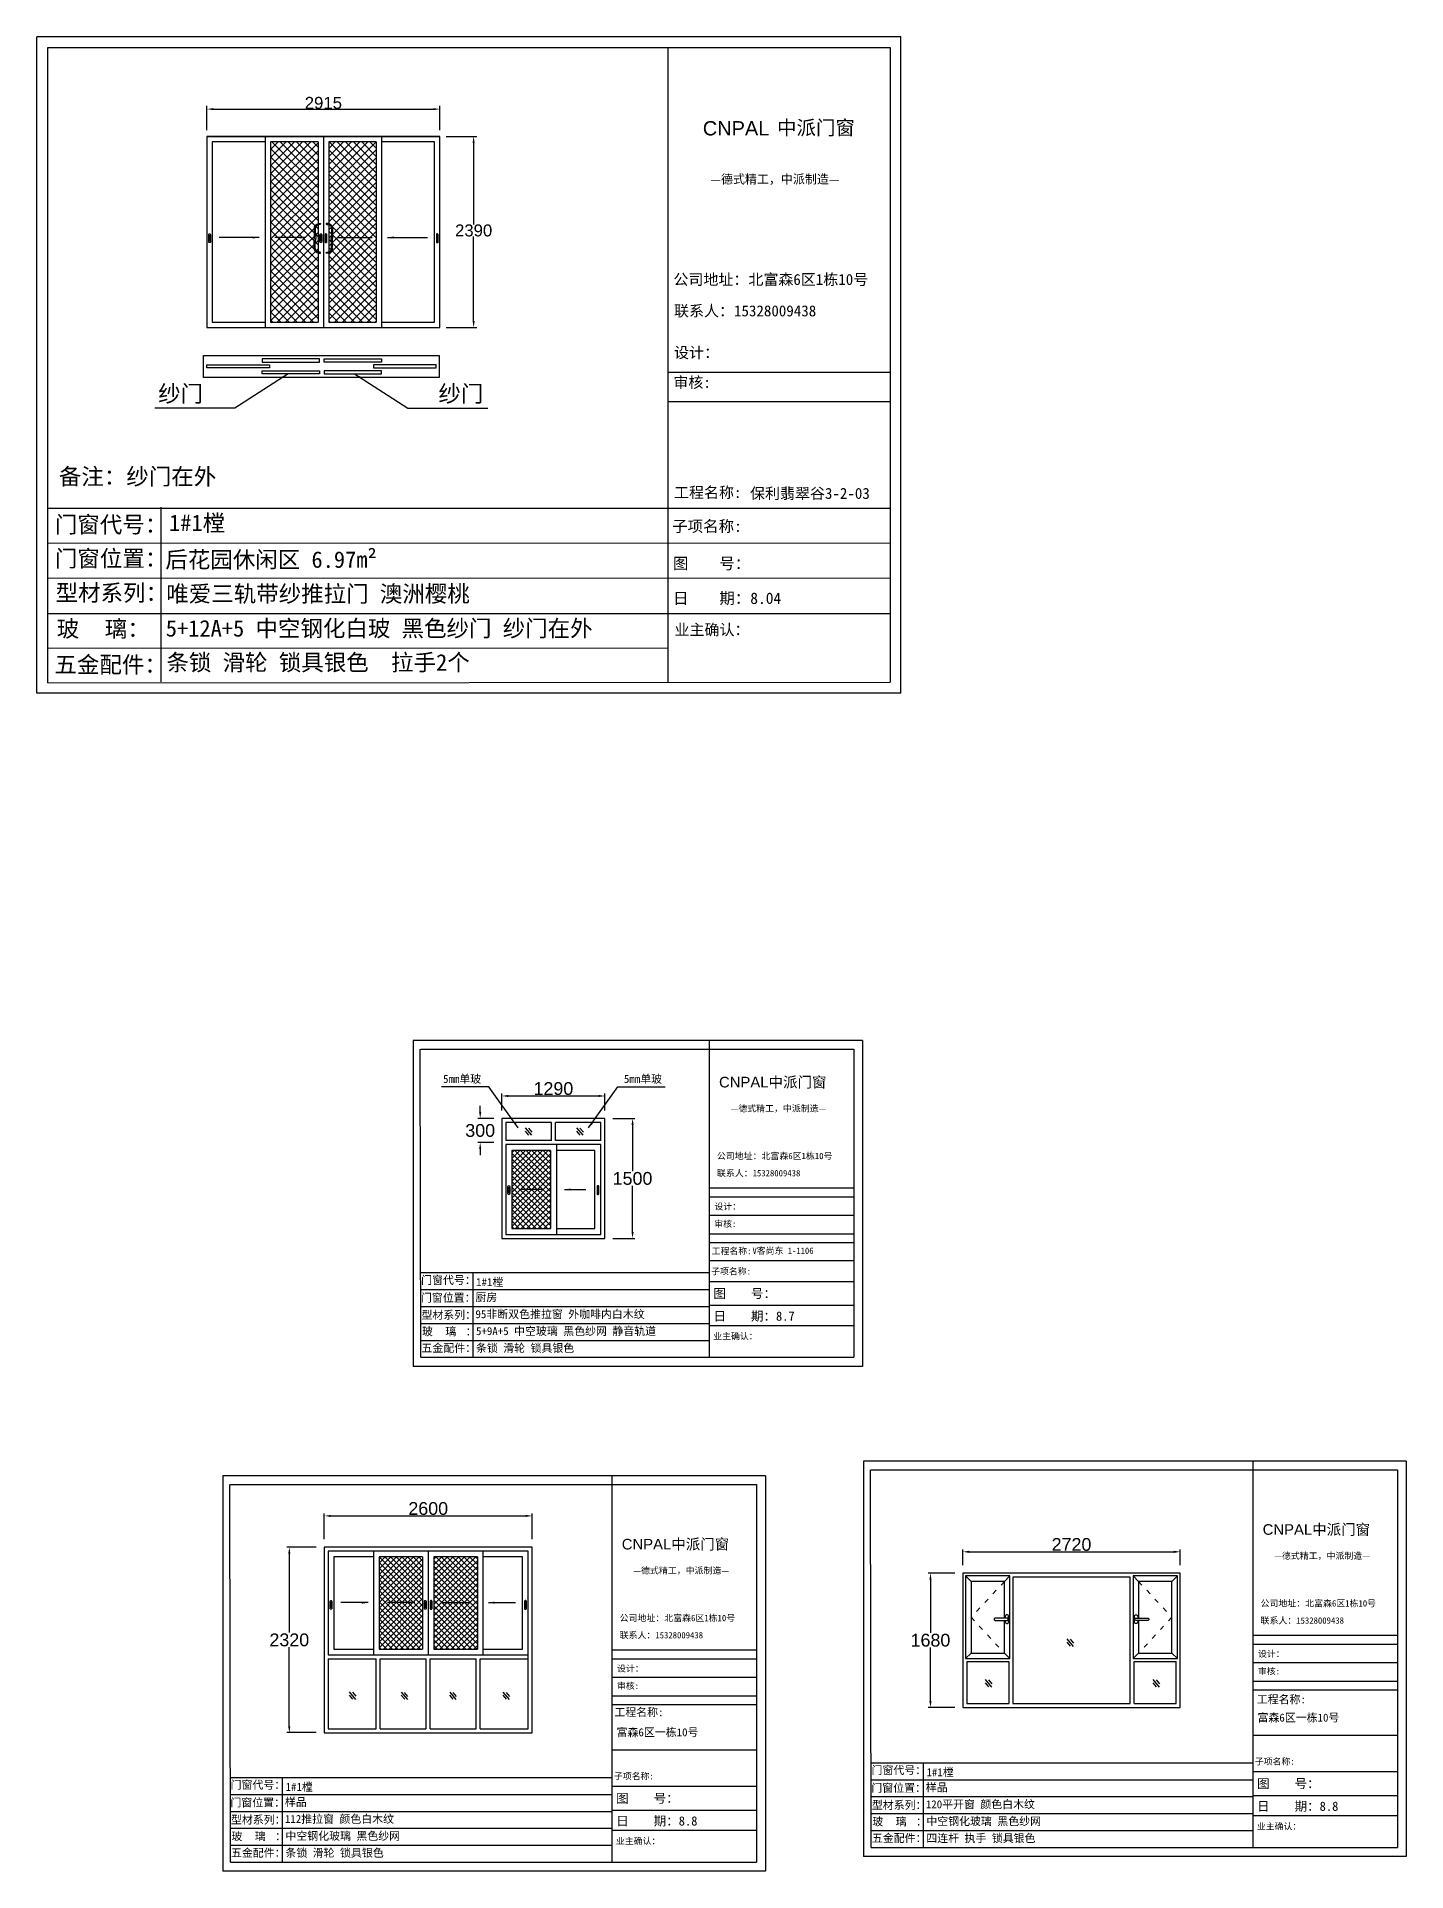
# Model space of a CAD drawing. Header units: inches. Extents: x -138455 to 599497, y -747149 to 13167.
# Drawn here: x 465733 to 482867, y -281754 to -258799 of the extents above; entities that cross this region are included whole.
import ezdxf

# ---------------------------------------------------------------- set-up
doc = ezdxf.new("R2010")
doc.units = ezdxf.units.IN
doc.header["$MEASUREMENT"] = 0
doc.header["$PDMODE"] = 35
doc.header["$PDSIZE"] = -3
doc.linetypes.add('ACAD_ISO03W100', pattern=[30, 12, -18])
doc.layers.add('0 @ 1', color=7, linetype='Continuous')
doc.styles.add('Annotative', font='arialbd.ttf')
doc.styles.add('MtXpl_', font='')
doc.styles.add('MtXpl__1', font='')
doc.styles.get("Standard").update_dxf_attribs({"font": 'arial.ttf'})
doc.styles.get('MtXpl_').set_extended_font_data('SimSun')
doc.styles.get('MtXpl__1').set_extended_font_data('SimSun', bold=True)
doc.dimstyles.get("Standard").update_dxf_attribs({"dimtxt": 80, "dimasz": 70, "dimexe": 40, "dimexo": 80, "dimgap": 0, "dimtad": 1, "dimtih": 1, "dimtoh": 1, "dimdec": 0, "dimzin": 0, "dimdsep": 46, "dimtxsty": 'Standard', "dimcen": 0.09, "dimadec": 0, "dimazin": 0, "dimtfac": 1, "dimtdec": 0, "dimtofl": 0, "dimtmove": 0, "dimatfit": 3, "dimfxl": 0, "dimtolj": 1, "dimtzin": 0, "dimarcsym": 0})
pattern_1 = [(45, (350194.75, -141327.475), (-51.020205, 51.020205), []), (135, (350194.75, -141327.475), (-51.020205, -51.020205), [])]

# ---------------------------------------------------------------- blocks, each defined once
blk = doc.blocks.new('*D1090')
at = {"color": 0, "lineweight": -2, "transparency": 16777216}
for p, q in [((467862, -259968), (467862, -259665)), ((467942, -259705), (470697, -259705)), ((470777, -259968), (470777, -259665))]:
    blk.add_line(p, q, dxfattribs=at)
at = {"color": 0, "transparency": 16777216}
for points in [[(467942, -259692), (467942, -259718), (467862, -259705)], [(470697, -259692), (470697, -259718), (470777, -259705)]]:
    blk.add_solid(points, dxfattribs=at)
at = {"layer": 'Defpoints', "color": 0, "transparency": 16777216}
for p in [(470777, -259705), (467862, -260048), (470777, -260048)]:
    blk.add_point(p, dxfattribs=at)
at = {"color": 0, "transparency": 16777216, "insert": (469319, -259628), "char_height": 150, "attachment_point": 5}
blk.add_mtext('\\A1;2915', dxfattribs=at)
blk = doc.blocks.new('*D1091')
at = {"color": 0, "lineweight": -2, "transparency": 16777216}
for p, q in [((470857, -260048), (471239, -260048)), ((471199, -260128), (471199, -261147)), ((471199, -262358), (471199, -261300)), ((470857, -262438), (471239, -262438))]:
    blk.add_line(p, q, dxfattribs=at)
at = {"color": 0, "transparency": 16777216}
for points in [[(471186, -260128), (471212, -260128), (471199, -260048)], [(471186, -262358), (471212, -262358), (471199, -262438)]]:
    blk.add_solid(points, dxfattribs=at)
at = {"layer": 'Defpoints', "color": 0, "transparency": 16777216}
for p in [(470777, -260048), (470777, -262438), (471199, -262438)]:
    blk.add_point(p, dxfattribs=at)
at = {"color": 0, "transparency": 16777216, "insert": (471199, -261224), "char_height": 150, "attachment_point": 5}
blk.add_mtext('\\A1;2390', dxfattribs=at)
blk = doc.blocks.new('123z')
at = {"color": 0}
for points in [[(94078, 52755), (94078, 52755, 0.414214), (94088, 52765), (94088, 52845, 0.414214), (94078, 52855), (94078, 52855, 0.414214), (94068, 52845), (94068, 52765, 0.414214)], [(94078, 52775), (94078, 52775, 0.414214), (94083, 52780), (94083, 52830, 0.414214), (94078, 52835), (94078, 52835, 0.414214), (94073, 52830), (94073, 52780, 0.414214)]]:
    blk.add_lwpolyline(points, format="xyb", close=True, dxfattribs=at)
blk = doc.blocks.new('123hhh')
for centre, radius, start, end in [((280724, -83285), 15, 176.76219, 183.23781), ((280706.3, -83231.5), 10, 16.45017, 30.15144), ((280706.3, -83338.5), 10, 329.84856, 343.54983)]:
    blk.add_arc(centre, radius, start, end)
for points, knots in [([(280691.5, -83211), (280688.9, -83210.6), (280685.3, -83210.1), (280685, -83215), (280689.9, -83216.5), (280695.6, -83216.9), (280703.8, -83219.4), (280710.5, -83226.2), (280712.5, -83239.1), (280711.7, -83253.6), (280710.7, -83267.6), (280709.5, -83277.4), (280709.2, -83282.1), (280709.1, -83284.2)], [0, 0, 0, 0, 6.082763, 8.582763, 11.318747, 19.461781, 26.725965, 36.438119, 46.233865, 64.642794, 80.276332, 88.205882, 94.390611, 94.390611, 94.390611, 94.390611]), ([(280714.9, -83226.5), (280712.4, -83222.1), (280706.8, -83213.8), (280697, -83212), (280691.5, -83211)], [0.93741, 0.93741, 0.93741, 0.93741, 13.606526, 29.417915, 29.417915, 29.417915, 29.417915]), ([(280691.5, -83359), (280688.9, -83359.4), (280685.3, -83359.9), (280685, -83355), (280689.9, -83353.5), (280695.6, -83353.1), (280703.8, -83350.6), (280710.5, -83343.8), (280712.5, -83330.9), (280711.7, -83316.4), (280710.7, -83302.4), (280709.5, -83292.6), (280709.2, -83287.9), (280709.1, -83285.8)], [0, 0, 0, 0, 6.082763, 8.582763, 11.318747, 19.461781, 26.725965, 36.438119, 46.233865, 64.642794, 80.276332, 88.205882, 94.390611, 94.390611, 94.390611, 94.390611]), ([(280715.8, -83228.7), (280716.2, -83230), (280717.4, -83234.2), (280716.8, -83248.6), (280716.7, -83266), (280716.7, -83280.5), (280716.7, -83285)], [1.197256, 1.197256, 1.197256, 1.197256, 5.358743, 14.155697, 44.084834, 57.684594, 57.684594, 57.684594, 57.684594]), ([(280715.8, -83341.3), (280716.2, -83340), (280717.4, -83335.8), (280716.8, -83321.4), (280716.7, -83304), (280716.7, -83289.5), (280716.7, -83285)], [1.197256, 1.197256, 1.197256, 1.197256, 5.358743, 14.155697, 44.084834, 57.684594, 57.684594, 57.684594, 57.684594]), ([(280714.9, -83343.5), (280712.4, -83347.9), (280706.8, -83356.2), (280697, -83358), (280691.5, -83359)], [0.93741, 0.93741, 0.93741, 0.93741, 13.606526, 29.417915, 29.417915, 29.417915, 29.417915])]:
    blk.add_open_spline(points, degree=3, knots=knots)
blk = doc.blocks.new('*D1092')
at = {"color": 0, "lineweight": -2, "transparency": 16777216}
for p, q in [((471552, -272235), (471552, -272023)), ((471632, -272053), (472762, -272053)), ((472842, -272235), (472842, -272023))]:
    blk.add_line(p, q, dxfattribs=at)
at = {"color": 0, "transparency": 16777216}
for points in [[(471632, -272039), (471632, -272066), (471552, -272053)], [(472762, -272039), (472762, -272066), (472842, -272053)]]:
    blk.add_solid(points, dxfattribs=at)
at = {"layer": 'Defpoints', "color": 0, "transparency": 16777216}
for p in [(472842, -272053), (471552, -272335), (472842, -272335)]:
    blk.add_point(p, dxfattribs=at)
at = {"color": 0, "transparency": 16777216, "insert": (472197, -271961), "char_height": 160, "attachment_point": 5}
blk.add_mtext('\\A1;1290', dxfattribs=at)
blk = doc.blocks.new('*D1093')
at = {"color": 0, "lineweight": -2, "transparency": 16777216}
for p, q in [((472942, -272335), (473217, -272335)), ((473187, -272415), (473187, -272993)), ((473187, -273755), (473187, -273176)), ((472942, -273835), (473217, -273835))]:
    blk.add_line(p, q, dxfattribs=at)
at = {"color": 0, "transparency": 16777216}
for points in [[(473174, -272415), (473201, -272415), (473187, -272335)], [(473174, -273755), (473201, -273755), (473187, -273835)]]:
    blk.add_solid(points, dxfattribs=at)
at = {"layer": 'Defpoints', "color": 0, "transparency": 16777216}
for p in [(472842, -272335), (472842, -273835), (473187, -273835)]:
    blk.add_point(p, dxfattribs=at)
at = {"color": 0, "transparency": 16777216, "insert": (473187, -273085), "char_height": 160, "attachment_point": 5}
blk.add_mtext('\\A1;1500', dxfattribs=at)
blk = doc.blocks.new('*D1094')
at = {"color": 0, "lineweight": -2, "transparency": 16777216}
for p, q in [((471281, -272255), (471281, -272175)), ((471452, -272335), (471251, -272335)), ((471452, -272635), (471251, -272635)), ((471281, -272715), (471281, -272795))]:
    blk.add_line(p, q, dxfattribs=at)
at = {"color": 0, "transparency": 16777216}
for points in [[(471268, -272255), (471294, -272255), (471281, -272335)], [(471268, -272715), (471294, -272715), (471281, -272635)]]:
    blk.add_solid(points, dxfattribs=at)
at = {"layer": 'Defpoints', "color": 0, "transparency": 16777216}
for p in [(471552, -272335), (471281, -272635), (471552, -272635)]:
    blk.add_point(p, dxfattribs=at)
at = {"color": 0, "transparency": 16777216, "insert": (471281, -272485), "char_height": 160, "attachment_point": 5}
blk.add_mtext('\\A1;300', dxfattribs=at)
blk = doc.blocks.new('123as')
at = {"color": 0}
for p, q in [((90189, 51387), (90252, 51462)), ((90194, 51330), (90312, 51470)), ((90251, 51335), (90314, 51410))]:
    blk.add_line(p, q, dxfattribs=at)
blk = doc.blocks.new('*D1095')
at = {"color": 0, "lineweight": -2, "transparency": 16777216}
for p, q in [((469331, -277599), (469331, -277277)), ((471931, -277599), (471931, -277277)), ((469411, -277307), (471851, -277307))]:
    blk.add_line(p, q, dxfattribs=at)
at = {"color": 0, "transparency": 16777216}
for points in [[(469411, -277294), (469411, -277320), (469331, -277307)], [(471851, -277294), (471851, -277320), (471931, -277307)]]:
    blk.add_solid(points, dxfattribs=at)
at = {"layer": 'Defpoints', "color": 0, "transparency": 16777216}
for p in [(471931, -277307), (469331, -277699), (471931, -277699)]:
    blk.add_point(p, dxfattribs=at)
at = {"color": 0, "transparency": 16777216, "insert": (470631, -277215), "char_height": 160, "attachment_point": 5}
blk.add_mtext('\\A1;2600', dxfattribs=at)
blk = doc.blocks.new('*D1096')
at = {"color": 0, "lineweight": -2, "transparency": 16777216}
for p, q in [((469231, -277699), (468863, -277699)), ((468893, -277779), (468893, -278767)), ((468893, -279939), (468893, -278951)), ((469231, -280019), (468863, -280019))]:
    blk.add_line(p, q, dxfattribs=at)
at = {"color": 0, "transparency": 16777216}
for points in [[(468879, -277779), (468906, -277779), (468893, -277699)], [(468879, -279939), (468906, -279939), (468893, -280019)]]:
    blk.add_solid(points, dxfattribs=at)
at = {"layer": 'Defpoints', "color": 0, "transparency": 16777216}
for p in [(469331, -277699), (468893, -280019), (469331, -280019)]:
    blk.add_point(p, dxfattribs=at)
at = {"color": 0, "transparency": 16777216, "insert": (468893, -278859), "char_height": 160, "attachment_point": 5}
blk.add_mtext('\\A1;2320', dxfattribs=at)
blk = doc.blocks.new('*D1098')
at = {"color": 0, "lineweight": -2, "transparency": 16777216}
for p, q in [((477319, -277923), (477319, -277726)), ((480039, -277923), (480039, -277726)), ((477399, -277756), (479959, -277756))]:
    blk.add_line(p, q, dxfattribs=at)
at = {"color": 0, "transparency": 16777216}
for points in [[(477399, -277743), (477399, -277770), (477319, -277756)], [(479959, -277743), (479959, -277770), (480039, -277756)]]:
    blk.add_solid(points, dxfattribs=at)
at = {"layer": 'Defpoints', "color": 0, "transparency": 16777216}
for p in [(480039, -277756), (477319, -278023), (480039, -278023)]:
    blk.add_point(p, dxfattribs=at)
at = {"color": 0, "transparency": 16777216, "insert": (478679, -277665), "char_height": 160, "attachment_point": 5}
blk.add_mtext('\\A1;2720', dxfattribs=at)
blk = doc.blocks.new('*D1099')
at = {"color": 0, "lineweight": -2, "transparency": 16777216}
for p, q in [((477219, -278023), (476884, -278023)), ((476914, -278103), (476914, -278771)), ((476914, -279623), (476914, -278955)), ((477219, -279703), (476884, -279703))]:
    blk.add_line(p, q, dxfattribs=at)
at = {"color": 0, "transparency": 16777216}
for points in [[(476901, -278103), (476928, -278103), (476914, -278023)], [(476901, -279623), (476928, -279623), (476914, -279703)]]:
    blk.add_solid(points, dxfattribs=at)
at = {"layer": 'Defpoints', "color": 0, "transparency": 16777216}
for p in [(477319, -278023), (476914, -279703), (477319, -279703)]:
    blk.add_point(p, dxfattribs=at)
at = {"color": 0, "transparency": 16777216, "insert": (476914, -278863), "char_height": 160, "attachment_point": 5}
blk.add_mtext('\\A1;1680', dxfattribs=at)
blk = doc.blocks.new('dzcs')
blk.add_lwpolyline([(142182, -3328), (142182, -3342, 0.414214), (142196, -3355), (142196, -3355, 0.414214), (142209, -3342), (142209, -3294, 0.414214), (142196, -3280), (142196, -3280, 0.414214), (142182, -3294), (142182, -3308)], format="xyb")
blk.add_lwpolyline([(142096, -3328), (142196, -3328, 0.414214), (142206, -3318), (142206, -3318, 0.414214), (142196, -3308), (142096, -3308, 0.414214), (142086, -3318), (142086, -3318, 0.414214)], format="xyb", close=True)

msp = doc.modelspace()

# ---------------------------------------------------------------- hatches: boundary and pattern name
h = msp.add_hatch()
h.set_pattern_fill('ANSI37', color=256, scale=577.227723)
h.set_pattern_definition(pattern_1)
h.paths.add_polyline_path([(469252.1, -260114.9), (469252.1, -262370.2), (468658, -262370.2), (468658, -260114.9)])
h = msp.add_hatch()
h.set_pattern_fill('ANSI37', color=256, scale=577.227723)
h.set_pattern_definition(pattern_1)
h.paths.add_polyline_path([(469386.7, -260114.9), (469386.7, -262370.2), (469980.8, -262370.2), (469980.8, -260114.9)])
h = msp.add_hatch()
h.set_pattern_fill('ANSI37', color=256, scale=400)
h.paths.add_polyline_path([(472159.1, -272734.6), (471676.6, -272734.6), (471676.6, -273709.6), (472159.1, -273709.6)])
h = msp.add_hatch()
h.set_pattern_fill('ANSI37', color=256, scale=400)
h.set_pattern_definition([(45, (147.42, 0), (-35.355339, 35.355339), []), (135, (147.42, 0), (-35.355339, -35.355339), [])])
h.paths.add_polyline_path([(470560.7, -277819.2), (470015.7, -277819.2), (470015.7, -278974.2), (470560.7, -278974.2)])
h.paths.add_polyline_path([(470700.7, -278974.2), (471245.7, -278974.2), (471245.7, -277819.2), (470700.7, -277819.2)])

# ---------------------------------------------------------------- linework, layer by layer
for p, q in [((476545.4, -258798.9), (465732.5, -258798.9)), ((465732.5, -267011.4), (465732.5, -258798.9)), ((476545.4, -267011.4), (476545.4, -258798.9)), ((465870, -266881.7), (465870.1, -258935.9)), ((465870.1, -258935.9), (476408.5, -258935.9)), ((473627.3, -258935.9), (473627.2, -266874.5)), ((476408.5, -258935.9), (476408.4, -266874)), ((467861.9, -260047.5), (470776.9, -260047.5)), ((468590.7, -260047.5), (468590.7, -262437.5)), ((469319.4, -260047.5), (469319.4, -262437.5)), ((470048.2, -260047.5), (470048.2, -262437.5)), ((468590.7, -260114.9), (467929.2, -260114.9)), ((467929.2, -260114.9), (467929.2, -262370.2)), ((469252.1, -260114.9), (468658, -260114.9)), ((468658, -260114.9), (468658, -262370.2)), ((469252.1, -260114.9), (469252.1, -262370.2)), ((469980.8, -260114.9), (469386.7, -260114.9)), ((469386.7, -260114.9), (469386.7, -262370.2)), ((469980.8, -260114.9), (469980.8, -262370.2)), ((470709.6, -260114.9), (470048.2, -260114.9)), ((470709.6, -262370.2), (470709.6, -260114.9)), ((467929.2, -262370.2), (468590.7, -262370.2)), ((468658, -262370.2), (469252.1, -262370.2)), ((469386.7, -262370.2), (469980.8, -262370.2)), ((470048.2, -262370.2), (470709.6, -262370.2)), ((473627.3, -262995.6), (476408.5, -262995.6)), ((473627.3, -263363.9), (476408.5, -263363.9)), ((465868.6, -264696.8), (476408.4, -264696.8)), ((467285.3, -264686.1), (467286, -266871.9)), ((465868.9, -265135.7), (476408.4, -265132.7)), ((465869.2, -265574.6), (476408.4, -265571.6)), ((465869.4, -266013.9), (476408.4, -266013.9)), ((465869.7, -266449.5), (473627.2, -266445.6)), ((465870, -266881.7), (476408.4, -266874)), ((476545.4, -267011.4), (465732.5, -267011.4)), ((470444, -271357.9), (470444, -275437.5)), ((476066.1, -271357.9), (470444, -271357.9)), ((470538.8, -275322.7), (470530.5, -271465.2)), ((470538.4, -271465.2), (475955.3, -271465.2)), ((474146.4, -271354.4), (474146.4, -275322.7)), ((475955.3, -271465.2), (475955.3, -275322.7)), ((476066.1, -271357.9), (476066.1, -275437.5)), ((472841.6, -272334.6), (471551.6, -272334.6)), ((471551.6, -272334.6), (471551.6, -273834.6)), ((472171.6, -272609.6), (472171.6, -272384.6)), ((472221.6, -272609.6), (472221.6, -272384.6)), ((472841.6, -273834.6), (472841.6, -272334.6)), ((472171.6, -272609.6), (471601.6, -272609.6)), ((472791.6, -272659.6), (471601.6, -272659.6)), ((472791.6, -272609.6), (472221.6, -272609.6)), ((472234.1, -272659.6), (472234.1, -273784.6)), ((472159.1, -272734.6), (472159.1, -273709.6)), ((474146.4, -273203.2), (475955.3, -273203.2)), ((474146.4, -273314), (475955.3, -273314)), ((474146.4, -273542.5), (475955.3, -273542.5)), ((471551.6, -273834.6), (472841.6, -273834.6)), ((474146.4, -273776.3), (475955.3, -273776.3)), ((474146.4, -273887.1), (475955.3, -273887.1)), ((470538.4, -274263.5), (474146.4, -274263.5)), ((471187.5, -274263.5), (471187.5, -275322.7)), ((474146.4, -274111.2), (475955.3, -274111.2)), ((470538.4, -274475.3), (474146.4, -274475.3)), ((474146.4, -274373.8), (475955.3, -274373.8)), ((470538.4, -274687.2), (474146.4, -274687.2)), ((474146.4, -274671.9), (475955.3, -274671.9)), ((470538.4, -274899), (474146.4, -274899)), ((474146.4, -274923.2), (475955.3, -274923.2)), ((470538.4, -275110.9), (474146.4, -275110.9)), ((476066.1, -275437.5), (470444, -275437.5)), ((470538.8, -275322.7), (475955.3, -275322.7)), ((471187.5, -275434), (471187.5, -275437.5)), ((468060.3, -276807.5), (468060.3, -281753.8)), ((474849.1, -276807.5), (468060.3, -276807.5)), ((472929.5, -276804), (472929.5, -281639)), ((474849.1, -276807.5), (474849.1, -281753.8)), ((482867.5, -276623.8), (476078.6, -276623.8)), ((476078.6, -276623.8), (476078.6, -281570)), ((476173.4, -281455.3), (476165.1, -276731)), ((476173, -276731), (482756.7, -276731)), ((480947.8, -276620.3), (480947.8, -281455.3)), ((482756.7, -276731), (482756.7, -281455.3)), ((482867.5, -276623.8), (482867.5, -281570)), ((468155.1, -281639), (468146.8, -276914.8)), ((468154.7, -276914.8), (474738.4, -276914.8)), ((474738.4, -276914.8), (474738.4, -281639)), ((471930.7, -277699.2), (469330.7, -277699.2)), ((469330.7, -277699.2), (469330.7, -280019.2)), ((471880.7, -277749.2), (469380.7, -277749.2)), ((469380.7, -277749.2), (469380.7, -279044.2)), ((469945.7, -277749.2), (469945.7, -279044.2)), ((470630.7, -277749.2), (470630.7, -279044.2)), ((471315.7, -277749.2), (471315.7, -279044.2)), ((471880.7, -279969.2), (471880.7, -277749.2)), ((471930.7, -280019.2), (471930.7, -277699.2)), ((470015.7, -277819.2), (470015.7, -278974.2)), ((470560.7, -277819.2), (470560.7, -278974.2)), ((470700.7, -277819.2), (470700.7, -278974.2)), ((471245.7, -277819.2), (471245.7, -278974.2)), ((480038.7, -278023.1), (477318.7, -278023.1)), ((477318.7, -278023.1), (477318.7, -279703.1)), ((477423.7, -278128.1), (477353.7, -278058.1)), ((477838.7, -278128.1), (477908.7, -278058.1)), ((477943.7, -278073.1), (477943.7, -279653.1)), ((479413.7, -279653.1), (479413.7, -278073.1)), ((479518.7, -278128.1), (479448.7, -278058.1)), ((479933.7, -278128.1), (480003.7, -278058.1)), ((480038.7, -279703.1), (480038.7, -278023.1)), ((480947.8, -278800.5), (482756.7, -278800.5)), ((469380.7, -279044.2), (471880.7, -279044.2)), ((469380.7, -279094.2), (469980.7, -279094.2)), ((469380.7, -279094.2), (469380.7, -279969.2)), ((469450.7, -278974.2), (469945.7, -278974.2)), ((469980.7, -279969.2), (469980.7, -279094.2)), ((470015.7, -278974.2), (470560.7, -278974.2)), ((470030.7, -279969.2), (470030.7, -279094.2)), ((470030.7, -279094.2), (470605.7, -279094.2)), ((470605.7, -279969.2), (470605.7, -279094.2)), ((470655.7, -279969.2), (470655.7, -279094.2)), ((470655.7, -279094.2), (471230.7, -279094.2)), ((470700.7, -278974.2), (471245.7, -278974.2)), ((471230.7, -279969.2), (471230.7, -279094.2)), ((471280.7, -279969.2), (471280.7, -279094.2)), ((471280.7, -279094.2), (471880.7, -279094.2)), ((471315.7, -278974.2), (471810.7, -278974.2)), ((472929.5, -278984.2), (474738.4, -278984.2)), ((472929.5, -279095), (474738.4, -279095)), ((477423.7, -279023.1), (477353.7, -279093.1)), ((477368.7, -279128.1), (477893.7, -279128.1)), ((477838.7, -279023.1), (477908.7, -279093.1)), ((477893.7, -279128.1), (477893.7, -279653.1)), ((479518.7, -279023.1), (479448.7, -279093.1)), ((479463.7, -279653.1), (479463.7, -279128.1)), ((479463.7, -279128.1), (479988.7, -279128.1)), ((479933.7, -279023.1), (480003.7, -279093.1)), ((480947.8, -278911.3), (482756.7, -278911.3)), ((472929.5, -279323.4), (474738.4, -279323.4)), ((480947.8, -279139.7), (482756.7, -279139.7)), ((472929.5, -279557.3), (474738.4, -279557.3)), ((480947.8, -279373.6), (482756.7, -279373.6)), ((480947.8, -279484.4), (482756.7, -279484.4)), ((472929.5, -279668.1), (474738.4, -279668.1)), ((477318.7, -279703.1), (480038.7, -279703.1)), ((469330.7, -280019.2), (471930.7, -280019.2)), ((469380.7, -279969.2), (469980.7, -279969.2)), ((470030.7, -279969.2), (470605.7, -279969.2)), ((470655.7, -279969.2), (471230.7, -279969.2)), ((471280.7, -279969.2), (471880.7, -279969.2)), ((472929.5, -280234.5), (474738.4, -280234.5)), ((480947.8, -280050.8), (482756.7, -280050.8)), ((476173, -280396), (480947.8, -280396)), ((476822.1, -280396), (476822.1, -281455.3)), ((480947.8, -280506.3), (482756.7, -280506.3)), ((468154.7, -280579.7), (472929.5, -280579.7)), ((468803.8, -280579.7), (468803.8, -281639)), ((472929.5, -280690), (474738.4, -280690)), ((476173, -280607.9), (480947.8, -280607.9)), ((468154.7, -280791.6), (472929.5, -280791.6)), ((476173, -280819.7), (480947.8, -280819.7)), ((480947.8, -280804.5), (482756.7, -280804.5)), ((468154.7, -281003.4), (472929.5, -281003.4)), ((472929.5, -280988.2), (474738.4, -280988.2)), ((476173, -281031.6), (480947.8, -281031.6)), ((480947.8, -281055.7), (482756.7, -281055.7)), ((468154.7, -281215.3), (472929.5, -281215.3)), ((472929.5, -281239.4), (474738.4, -281239.4)), ((476173, -281243.4), (480947.8, -281243.4)), ((468154.7, -281427.1), (472929.5, -281427.1)), ((468155.1, -281639), (474738.4, -281639)), ((482867.5, -281570), (476078.6, -281570)), ((476173.4, -281455.3), (482756.7, -281455.3)), ((476822.1, -281566.5), (476822.1, -281570)), ((474849.1, -281753.8), (468060.3, -281753.8)), ((468803.8, -281750.3), (468803.8, -281753.8))]:
    msp.add_line(p, q)
for points in [[(467861.9, -262437.5), (470776.9, -262437.5), (470776.9, -260047.5), (467861.9, -260047.5)], [(467819.9, -262787.7), (470766.7, -262787.7), (470766.7, -263062.9), (467819.9, -263062.9)], [(467861.9, -262904), (468645.7, -262904), (468645.7, -262944), (467861.9, -262944)], [(470731.9, -262904), (469948.1, -262904), (469948.1, -262944), (470731.9, -262944)]]:
    msp.add_lwpolyline(points, close=True)
for points in [[(468554.1, -262869.6), (469271.6, -262869.6), (469271.6, -262829.6), (468554.1, -262829.6), (468554.1, -262869.6)], [(470044.9, -262869.6), (469327.4, -262869.6), (469327.4, -262829.6), (470044.9, -262829.6), (470044.9, -262869.6)], [(468554.1, -262978.5), (469271.6, -262978.5), (469271.6, -263018.5), (468554.1, -263018.5), (468554.1, -262978.5)], [(470044.9, -262978.5), (469327.4, -262978.5), (469327.4, -263018.5), (470044.9, -263018.5), (470044.9, -262978.5)], [(472171.6, -272384.6), (471601.6, -272384.6), (471601.6, -272609.6)], [(472791.6, -272609.6), (472791.6, -272384.6), (472221.6, -272384.6)], [(471601.6, -272659.6), (471601.6, -273784.6), (472791.6, -273784.6), (472791.6, -272659.6)], [(472159.1, -272734.6), (471676.6, -272734.6), (471676.6, -273709.6), (472159.1, -273709.6)], [(472234.1, -273709.6), (472716.6, -273709.6), (472716.6, -272734.6), (472234.1, -272734.6)], [(469945.7, -277819.2), (469450.7, -277819.2), (469450.7, -278974.2)], [(470560.7, -277819.2), (470015.7, -277819.2)], [(471245.7, -277819.2), (470700.7, -277819.2)], [(471810.7, -278974.2), (471810.7, -277819.2), (471315.7, -277819.2)], [(477908.7, -278058.1), (477353.7, -278058.1), (477353.7, -279093.1), (477908.7, -279093.1), (477908.7, -278058.1)], [(477838.7, -278584.9), (477838.7, -278128.1), (477423.7, -278128.1), (477423.7, -279023.1), (477838.7, -279023.1), (477838.7, -278614.1)], [(479413.7, -278073.1), (477943.7, -278073.1)], [(479448.7, -279093.1), (480003.7, -279093.1), (480003.7, -278058.1), (479448.7, -278058.1), (479448.7, -279093.1)], [(479518.7, -278614.1), (479518.7, -279023.1), (479933.7, -279023.1), (479933.7, -278128.1), (479518.7, -278128.1), (479518.7, -278584.9)], [(477368.7, -279128.1), (477368.7, -279653.1), (477893.7, -279653.1)], [(479463.7, -279653.1), (479988.7, -279653.1), (479988.7, -279128.1)], [(477943.7, -279653.1), (479413.7, -279653.1)]]:
    msp.add_lwpolyline(points)
at = {"linetype": 'ACAD_ISO03W100', "ltscale": 5}
for points in [[(477838.7, -278128.1), (477423.7, -278575.6), (477838.7, -279023.1)], [(479518.7, -278128.1), (479933.7, -278575.6), (479518.7, -279023.1)]]:
    msp.add_lwpolyline(points, dxfattribs=at)

# ---------------------------------------------------------------- block references
for name, p, xscale, yscale, zscale in [('123hhh', (1176213.8, -51561.5), -2.518586053417228, 2.518586053417228, 2.518586053417228), ('123hhh', (-237575, -51561.5), 2.518586053417228, 2.518586053417228, 2.518586053417228), ('123z', (570934.3, -319155.4), -1.095252602183295, 1.095252602183295, 1.095252602183295), ('123z', (366312.3, -319155.4), 1.095252602183295, 1.095252602183295, 1.095252602183295), ('123z', (367704.5, -319155.4), 1.095252602183295, 1.095252602183295, 1.095252602183295), ('123as', (532218.5, -306856.6), -0.6684526412304121, 0.6684526412304121, 0.6684526412304121), ('123as', (532858.7, -306856.6), -0.6684526412304121, 0.6684526412304121, 0.6684526412304121), ('123z', (369714.4, -331064.3), 1.095252602183295, 1.095252602183295, 1.095252602183295), ('123z', (367628.4, -336255.1), 1.095252602183295, 1.095252602183295, 1.095252602183295), ('123z', (368808.2, -336255.1), 1.095252602183295, 1.095252602183295, 1.095252602183295), ('dzcs', (270453.6, -273759.9), 1.458674084359069, 1.458674084359069, 1.458674084359069), ('dzcs', (686903.8, -273759.9), -1.458674084359069, 1.458674084359069, 1.458674084359069), ('123as', (538994.5, -313250.8), -0.6684526412304121, 0.6684526412304121, 0.6684526412304121), ('123as', (537973.5, -313759.6), -0.6684526412304121, 0.6684526412304121, 0.6684526412304121), ('123as', (540071.5, -313759.6), -0.6684526412304121, 0.6684526412304121, 0.6684526412304121), ('123as', (530017, -313913.8), -0.6684526412304121, 0.6684526412304121, 0.6684526412304121), ('123as', (530664.7, -313917), -0.6684526412304121, 0.6684526412304121, 0.6684526412304121), ('123as', (531272.9, -313917), -0.6684526412304121, 0.6684526412304121, 0.6684526412304121), ('123as', (531938.4, -313917), -0.6684526412304121, 0.6684526412304121, 0.6684526412304121)]:
    msp.add_blockref(name, p, dxfattribs=dict(xscale=xscale, yscale=yscale, zscale=zscale))
at = {"xscale": -1.095252602183295, "yscale": 1.095252602183295, "zscale": 1.095252602183295}
for p, rotation in [((572326.5, -319155.4), 359.999999999987), ((574678.7, -331064.3), 359.999999999987), ((572453.1, -336255.1), 359.999999999987), ((573632.9, -336255.1), 359.9999999998816)]:
    msp.add_blockref('123z', p, dxfattribs=dict(at, rotation=rotation))

# ---------------------------------------------------------------- texts
for s, height, style, p in [('中派门窗', 178.72, 'MtXpl_', (474994.1, -260027)), ('—德式精工，中派制造—', 109.979, 'MtXpl_', (474159.7, -260636.8)), ('公司地址：北富森6区1栋10号', 137.473, 'MtXpl_', (473698.8, -261905)), ('联系人：15328009438', 137.473, 'MtXpl_', (473706.3, -262298)), ('设计：', 137.47, 'MtXpl_', (473706.5, -262819.7)), ('审核:', 137.47, 'MtXpl_', (473697.7, -263192.4)), ('工程名称:', 137.47, 'MtXpl_', (473705.8, -264570)), ('保利翡翠谷3-2-03', 137.473, 'MtXpl_', (474656.9, -264581.8)), ('子项名称:', 142.06, 'MtXpl_', (473681.9, -264994.8)), ('图    号：', 142.06, 'MtXpl_', (473692.1, -265460.7)), ('日    期：8.04', 142.058, 'MtXpl_', (473692.6, -265895.8)), ('业主确认：', 137.47, 'MtXpl_', (473711.7, -266287.7)), ('5mm单玻', 100.15, 'MtXpl__1', (470816.4, -271889.6)), ('5mm单玻', 100.15, 'MtXpl__1', (473078.8, -271889.6)), ('中派门窗', 132.94, 'MtXpl_', (474888.4, -271946)), ('—德式精工，中派制造—', 79.764, 'MtXpl_', (474413.2, -272248.7)), ('公司地址：北富森6区1栋10号', 79.764, 'MtXpl_', (474242.7, -272843.3)), ('联系人：15328009438', 79.764, 'MtXpl_', (474242.7, -273058.5)), ('设计：', 79.27, 'MtXpl_', (474210.7, -273475.2)), ('审核:', 79.27, 'MtXpl_', (474209.2, -273692.5)), ('工程名称:', 79.27, 'MtXpl_', (474176.9, -274031.9)), ('V客尚东 1-1106 ', 79.27, 'MtXpl_', (474687.6, -274028.5)), ('子项名称:', 79.27, 'MtXpl_', (474170.9, -274286.2)), ('厨房', 100.15, 'MtXpl__1', (471221.7, -274621.1)), ('1#1樘', 100.15, 'MtXpl__1', (471229.9, -274431.7)), ('图    号：', 114.86, 'MtXpl_', (474199.1, -274580.9)), ('95非断双色推拉窗 外咖啡内白木纹', 100.148, 'MtXpl__1', (471221.7, -274833)), ('日    期：8.7', 114.86, 'MtXpl_', (474199.1, -274864.5)), ('5+9A+5 中空玻璃 黑色纱网 静音轨道', 100.148, 'MtXpl__1', (471228.3, -275044.8)), ('条锁 滑轮 锁具银色 ', 100.148, 'MtXpl__1', (471228.3, -275256.7)), ('业主确认：', 79.27, 'MtXpl_', (474196.7, -275098.5)), ('中派门窗', 132.94, 'MtXpl_', (481689.8, -277543.3)), ('中派门窗', 132.94, 'MtXpl_', (473671.4, -277727)), ('—德式精工，中派制造—', 79.764, 'MtXpl_', (473196.2, -278029.7)), ('—德式精工，中派制造—', 79.764, 'MtXpl_', (481214.6, -277846)), ('公司地址：北富森6区1栋10号', 79.764, 'MtXpl_', (481044.1, -278440.6)), ('公司地址：北富森6区1栋10号', 79.764, 'MtXpl_', (473025.7, -278624.3)), ('联系人：15328009438', 79.764, 'MtXpl_', (481044.1, -278655.7)), ('联系人：15328009438', 79.764, 'MtXpl_', (473025.7, -278839.4)), ('设计：', 79.27, 'MtXpl_', (481012.1, -279072.5)), ('设计：', 79.27, 'MtXpl_', (472993.7, -279256.2)), ('审核:', 79.27, 'MtXpl_', (481010.6, -279289.8)), ('审核:', 79.27, 'MtXpl_', (472992.3, -279473.5)), ('工程名称:', 100.15, 'MtXpl__1', (480996.9, -279652.5)), ('工程名称:', 100.15, 'MtXpl__1', (472959.9, -279812.9)), ('富森6区一栋10号', 100.15, 'MtXpl__1', (481005.9, -279880.8)), ('富森6区一栋10号', 100.15, 'MtXpl__1', (472987.6, -280064.5)), ('1#1樘', 100.15, 'MtXpl__1', (476864.5, -280564.2)), ('子项名称:', 79.27, 'MtXpl_', (480972.3, -280418.8)), ('1#1樘', 100.15, 'MtXpl__1', (468846.2, -280747.9)), ('子项名称:', 79.27, 'MtXpl_', (472953.9, -280602.5)), ('样品', 100.15, 'MtXpl__1', (476856.3, -280753.7)), ('图    号：', 114.86, 'MtXpl_', (481000.5, -280713.4)), ('样品', 100.15, 'MtXpl__1', (468838, -280937.4)), ('图    号：', 114.86, 'MtXpl_', (472982.2, -280897.1)), ('120平开窗 颜色白木纹', 100.148, 'MtXpl__1', (476856.3, -280965.5)), ('日    期：8.8', 114.86, 'MtXpl_', (481000.5, -280997.1)), ('112推拉窗 颜色白木纹', 100.148, 'MtXpl__1', (468838, -281149.2)), ('日    期：8.8', 114.86, 'MtXpl_', (472982.2, -281180.8)), ('中空钢化玻璃 黑色纱网 ', 100.148, 'MtXpl__1', (476862.9, -281177.4)), ('业主确认：', 79.27, 'MtXpl_', (480998.1, -281231)), ('中空钢化玻璃 黑色纱网 ', 100.148, 'MtXpl__1', (468844.6, -281361.1)), ('业主确认：', 79.27, 'MtXpl_', (472979.7, -281414.7)), ('四连杆 执手 锁具银色', 100.148, 'MtXpl__1', (476862.9, -281389.2)), ('条锁 滑轮 锁具银色 ', 100.148, 'MtXpl__1', (468844.6, -281572.9))]:
    msp.add_text(s, height=height, dxfattribs=dict(style=style)).set_placement(p)
for height, p in [(178.72, (474066.2, -260034.3)), (132.94, (474269.1, -271946)), (132.94, (481070.5, -277543.3)), (132.94, (473052.2, -277727))]:
    msp.add_text('CNPAL', height=height).set_placement(p)
at = {"layer": '0 @ 1', "style": 'Annotative'}
for s, height, p in [('纱门', 206.21, (467251.9, -263368.6)), ('纱门', 206.21, (470758.2, -263368.6)), ('备注：纱门在外 ', 206.21, (466009.9, -264404.8)), ('门窗代号：', 206.21, (465960.2, -265005.7)), ('门窗位置：', 206.21, (465960.2, -265430.5)), ('型材系列：', 206.21, (465968.8, -265859.7)), ('玻    璃：', 206.21, (465983.2, -266309.7)), ('五金配件：', 206.21, (465955.1, -266758)), ('门窗代号：', 100.15, (470542.3, -274406.2)), ('门窗位置：', 100.15, (470540.1, -274627.9)), ('型材系列：', 100.15, (470546.4, -274842.2)), ('玻    璃   ：', 100.15, (470552.9, -275049.1)), ('五金配件：', 100.15, (470546.6, -275256.3)), ('门窗代号：', 100.15, (476176.9, -280538.8)), ('门窗代号：', 100.15, (468158.6, -280722.5)), ('门窗位置：', 100.15, (476174.7, -280760.4)), ('门窗位置：', 100.15, (468156.4, -280944.1)), ('型材系列：', 100.15, (476181, -280974.7)), ('型材系列：', 100.15, (468162.7, -281158.5)), ('玻    璃   ：', 100.15, (476187.5, -281181.7)), ('玻    璃   ：', 100.15, (468169.2, -281365.4)), ('五金配件：', 100.15, (476181.2, -281388.8)), ('五金配件：', 100.15, (468162.9, -281572.5))]:
    msp.add_text(s, height=height, dxfattribs=at).set_placement(p)
at = {"layer": '0 @ 1', "char_height": 206.21, "attachment_point": 1, "style": 'Annotative'}
for s, width, insert in [('{\\fSimSun|b1|i0|c134|p2;1#1樘}', 4396.385, (467388.1, -264778.5)), ('{\\fSimSun|b1|i0|c134|p2;后花园休闲区 6.97m²   }', 4396.385, (467342, -265237.9)), ('{\\fSimSun|b1|i0|c134|p2;唯爱三轨带纱推拉门 澳洲樱桃}', 4396.385, (467353.9, -265666)), ('{\\fSimSun|b1|i0|c134|p2;5+12A+5 中空钢化白玻 黑色纱门 纱门在外}', 5972.399, (467347.3, -266098.5)), ('{\\fSimSun|b1|i0|c134|p2;条锁 滑轮 锁具银色  拉手2个}', 5156.596, (467355.3, -266524.6))]:
    msp.add_mtext_dynamic_manual_height_columns(s, width=width, gutter_width=903.5, heights=[0], dxfattribs=dict(at, insert=insert))

# ---------------------------------------------------------------- dimensions: what is measured, and where the dimension line sits
dim = msp.add_linear_dim(base=(470776.9, -259705), p1=(467861.9, -260047.5), p2=(470776.9, -260047.5), dimstyle='Standard', override={"dimtxt": 150, "dimasz": 80})
dim.commit()
dim.dimension.update_dxf_attribs({"geometry": '*D1090', "text_midpoint": (469319.4, -259705), "dimtype": 160})
dim = msp.add_linear_dim(base=(471199, -262437.5), p1=(470776.9, -260047.5), p2=(470776.9, -262437.5), angle=90, dimstyle='Standard', override={"dimtxt": 150, "dimasz": 80})
dim.commit()
dim.dimension.update_dxf_attribs({"geometry": '*D1091', "text_midpoint": (471199, -261223.8), "dimtype": 160})
for base, p1, p2, picture, middle in [((472841.6, -272052.8), (471551.6, -272334.6), (472841.6, -272334.6), '*D1092', (472196.6, -271961.1)), ((471930.7, -277307.2), (469330.7, -277699.2), (471930.7, -277699.2), '*D1095', (470630.7, -277215.5))]:
    dim = msp.add_linear_dim(base=base, p1=p1, p2=p2, dimstyle='Standard', override={"dimtxt": 160, "dimasz": 80, "dimexe": 30, "dimexo": 100, "dimgap": 10})
    dim.commit()
    dim.dimension.update_dxf_attribs({"geometry": picture, "text_midpoint": middle})
for base, p1, p2, picture, middle in [((471281.2, -272634.6), (471551.6, -272334.6), (471551.6, -272634.6), '*D1094', (471281.2, -272484.6)), ((473187.3, -273834.6), (472841.6, -272334.6), (472841.6, -273834.6), '*D1093', (473187.3, -273084.6)), ((468892.8, -280019.2), (469330.7, -277699.2), (469330.7, -280019.2), '*D1096', (468892.8, -278859.2)), ((476914.5, -279703.1), (477318.7, -278023.1), (477318.7, -279703.1), '*D1099', (476914.5, -278863.1))]:
    dim = msp.add_linear_dim(base=base, p1=p1, p2=p2, angle=90, dimstyle='Standard', override={"dimtxt": 160, "dimasz": 80, "dimexe": 30, "dimexo": 100, "dimgap": 10})
    dim.commit()
    dim.dimension.update_dxf_attribs({"geometry": picture, "text_midpoint": middle})
dim = msp.add_linear_dim(base=(480038.7, -277756.4), p1=(477318.7, -278023.1), p2=(480038.7, -278023.1), text='2720', dimstyle='Standard', override={"dimtxt": 160, "dimasz": 80, "dimexe": 30, "dimexo": 100, "dimgap": 10})
dim.commit()
dim.dimension.update_dxf_attribs({"geometry": '*D1098', "text_midpoint": (478678.7, -277664.7)})

# ---------------------------------------------------------------- leaders
for points, override in [([(468515.6, -261311.5), (468015.3, -261311.5)], {"dimtxt": 150, "dimasz": 80}), ([(469101.3, -261311.5), (468710.4, -261311.5)], {"dimtxt": 150, "dimasz": 80}), ([(469491.5, -261311.5), (469928.4, -261311.5)], {"dimtxt": 150, "dimasz": 80}), ([(470123.2, -261311.5), (470623.5, -261311.5)], {"dimtxt": 150, "dimasz": 80}), ([(468877.4, -263018.5), (468210.6, -263448.7), (467209.6, -263448.7)], {"dimtxt": 160, "dimasz": 80, "dimexe": 30, "dimexo": 100, "dimgap": 10, "dimtad": 0}), ([(469709.2, -263018.5), (470376, -263448.7), (471377, -263448.7)], {"dimtxt": 160, "dimasz": 80, "dimexe": 30, "dimexo": 100, "dimgap": 10, "dimtad": 0}), ([(471757.1, -272452.6), (471390.9, -271937.7), (470798.5, -271937.7)], {"dimtxt": 160, "dimasz": 80, "dimexe": 30, "dimexo": 100, "dimgap": 10, "dimtad": 0}), ([(472636, -272452.6), (473002.3, -271937.7), (473594.7, -271937.7)], {"dimtxt": 160, "dimasz": 80, "dimexe": 30, "dimexo": 100, "dimgap": 10, "dimtad": 0}), ([(472058.5, -273223.5), (471791.1, -273223.5)], {"dimtxt": 160, "dimasz": 80, "dimexe": 30, "dimexo": 100, "dimgap": 10, "dimtad": 0}), ([(472334.6, -273223.5), (472602, -273223.5)], {"dimtxt": 160, "dimasz": 80, "dimexe": 30, "dimexo": 100, "dimgap": 10, "dimtad": 0}), ([(469878.2, -278392.4), (469539.4, -278392.4)], {"dimtxt": 160, "dimasz": 80, "dimexe": 30, "dimexo": 100, "dimgap": 10, "dimtad": 0}), ([(470461.7, -278392.4), (470122.9, -278392.4)], {"dimtxt": 160, "dimasz": 80, "dimexe": 30, "dimexo": 100, "dimgap": 10, "dimtad": 0}), ([(470799.6, -278392.4), (471138.4, -278392.4)], {"dimtxt": 160, "dimasz": 80, "dimexe": 30, "dimexo": 100, "dimgap": 10, "dimtad": 0}), ([(471383.1, -278392.4), (471721.9, -278392.4)], {"dimtxt": 160, "dimasz": 80, "dimexe": 30, "dimexo": 100, "dimgap": 10, "dimtad": 0})]:
    msp.add_leader(points, dimstyle='Standard', override=override)

doc.saveas('drawing.dxf')
